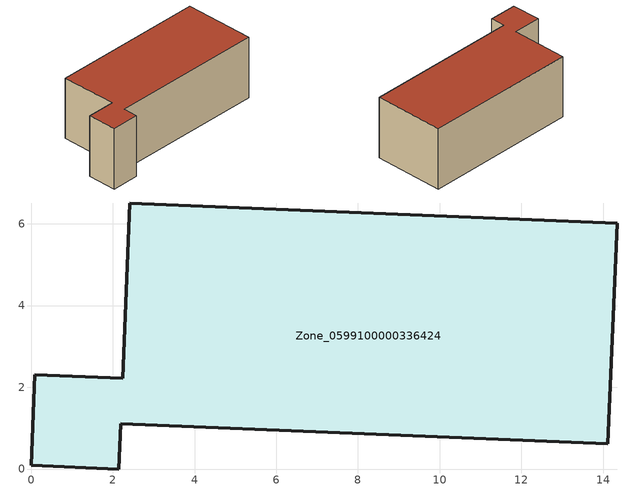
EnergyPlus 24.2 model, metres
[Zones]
Zone_0599100000336424
 floor ground (C_G): 14.12,0.62 2.19,1.11 2.15,0 0,0.09 0.09,2.31 2.24,2.22 2.42,6.51 14.35,6.02 z1.54
 wall outside (C_F): 2.24,2.22 0.09,2.31 0,0.09 2.15,0 2.19,1.11 14.12,0.62 14.35,6.02 2.42,6.51 2.24,2.22 z1.54:6.35
 roof outside (C_R): 14.35,6.02 2.42,6.51 2.24,2.22 0.09,2.31 0,0.09 2.15,0 2.19,1.11 14.12,0.62 z6.35
[BUILDING]
Pand.0599100000336424: North Axis=0; Terrain=City; Loads Convergence Tolerance Value=0.04; Temperature Convergence Tolerance Value=0.4; Solar Distribution=FullExterior; Maximum Number of Warmup Days=25; Minimum Number of Warmup Days=1
[Site:Location]
Rotterdam.The.Hague.AP_ZH_NLD Design_Conditions: Latitude=51.96; Longitude=4.45; Time Zone=1; Elevation=-4.5
[SITE:GROUNDTEMPERATURE:BUILDINGSURFACE]
18, 18, 18, 18, 18, 18, 18, 18, 18, 18, 18, 18
[MATERIAL] Thermal Absorptance=0.9; Solar Absorptance=0.7; Visible Absorptance=0.7
Name | Roughness | Thickness | Conductivity | Density | Specific Heat
G.TI.1975-1991 | MediumSmooth | 0.15 | 0.288461 | 540 | 1210
F.TI.1975-1991 | Rough | 0.3 | 0.230769 | 1920 | 840
R.TI.1975-1991 | MediumRough | 0.2 | 0.153846 | 1500 | 1000
[CONSTRUCTION]
C_G: G.TI.1975-1991
C_F: F.TI.1975-1991
C_R: R.TI.1975-1991
[ZONE]
Zone_0599100000336424: Type=1; Multiplier=1; Ceiling Height=Autocalculate; Volume=Autocalculate; Floor Area=autocalculate; Part of Total Floor Area=Yes
[ZONEINFILTRATION:DESIGNFLOWRATE]
Infil_Zone_0599100000336424: Zone or ZoneList or Space or SpaceList=Zone_0599100000336424; Schedule=AlwaysOn; Design Flow Rate Calculation Method=Flow/Area; Flow Rate per Floor Area=0.003; Constant Term Coefficient=1; Temperature Term Coefficient=0; Velocity Term Coefficient=0; Velocity Squared Term Coefficient=0
[HVACTEMPLATE:ZONE:IDEALLOADSAIRSYSTEM]
Zone_0599100000336424: Maximum Heating Supply Air Temperature=50; Minimum Cooling Supply Air Temperature=13; Maximum Heating Supply Air Humidity Ratio=0.0156; Minimum Cooling Supply Air Humidity Ratio=0.0077; Heating Limit=NoLimit; Cooling Limit=NoLimit; Dehumidification Control Type=ConstantSensibleHeatRatio; Cooling Sensible Heat Ratio=0.7; Dehumidification Setpoint=60; Humidification Control Type=None; Humidification Setpoint=30; Outdoor Air Method=None; Outdoor Air Flow Rate per Person=0.00944; Outdoor Air Flow Rate per Zone Floor Area=0; Outdoor Air Flow Rate per Zone=0; Demand Controlled Ventilation Type=None; Outdoor Air Economizer Type=NoEconomizer; Heat Recovery Type=None; Sensible Heat Recovery Effectiveness=0.7; Latent Heat Recovery Effectiveness=0.65
[ZONECONTROL:THERMOSTAT]
ThermostatControl_Zone_0599100000336424: Zone or ZoneList=Zone_0599100000336424; Control Type Schedule=DualSetpointControlType; Control 1=Thermostat_Zone_0599100000336424; Temperature Difference Between Cutout And Setpoint=0
[THERMOSTATSETPOINT:DUALSETPOINT]
Thermostat_Zone_0599100000336424: Heating Setpoint Temperature Schedule=HeatingSetpoint_Zone_0599100000336424; Cooling Setpoint Temperature Schedule=CoolingSetpoint_Zone_0599100000336424
[SCHEDULE:COMPACT]
HeatingSetpoint_Zone_0599100000336424: Through: 12/31, For: AllDays, Until: 24:00, 21
CoolingSetpoint_Zone_0599100000336424: Through: 12/31, For: AllDays, Until: 24:00, 24
DualSetpointControlType: Through: 12/31, For: AllDays, Until: 24:00, 4
AlwaysOn: Through: 12/31, For: AllDays, Until: 24:00, 1
